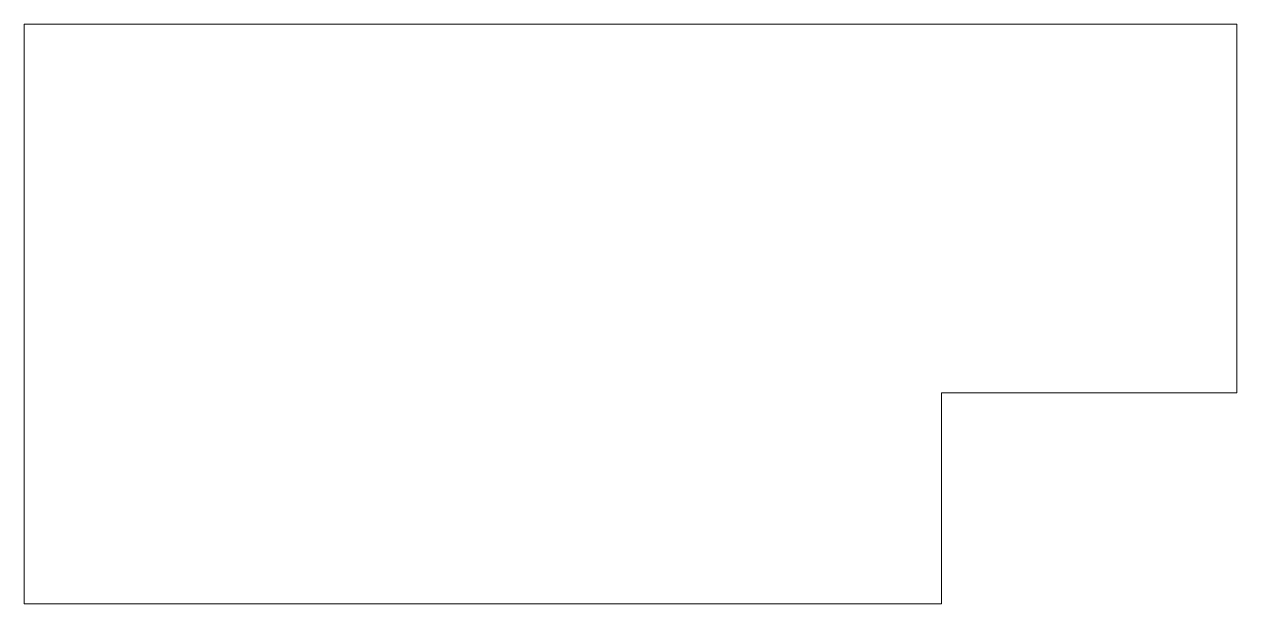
# Model space of a CAD drawing. Header units: millimetres. Extents: x -31 to 84, y -34 to 21.
import ezdxf

# ---------------------------------------------------------------- set-up
doc = ezdxf.new("R2010")
doc.units = ezdxf.units.MM

msp = doc.modelspace()

# ---------------------------------------------------------------- linework, layer by layer
at = {"color": 7, "linetype": 'Continuous', "lineweight": 15}
for p, q in [((84.08, 21.28), (-30.92, 21.28)), ((-30.92, 21.28), (-30.92, -33.72)), ((84.08, -13.72), (84.08, 21.28)), ((56.08, -33.72), (56.08, -13.72)), ((56.08, -13.72), (84.08, -13.72)), ((-30.92, -33.72), (56.08, -33.72))]:
    msp.add_line(p, q, dxfattribs=at)

doc.saveas('drawing.dxf')
